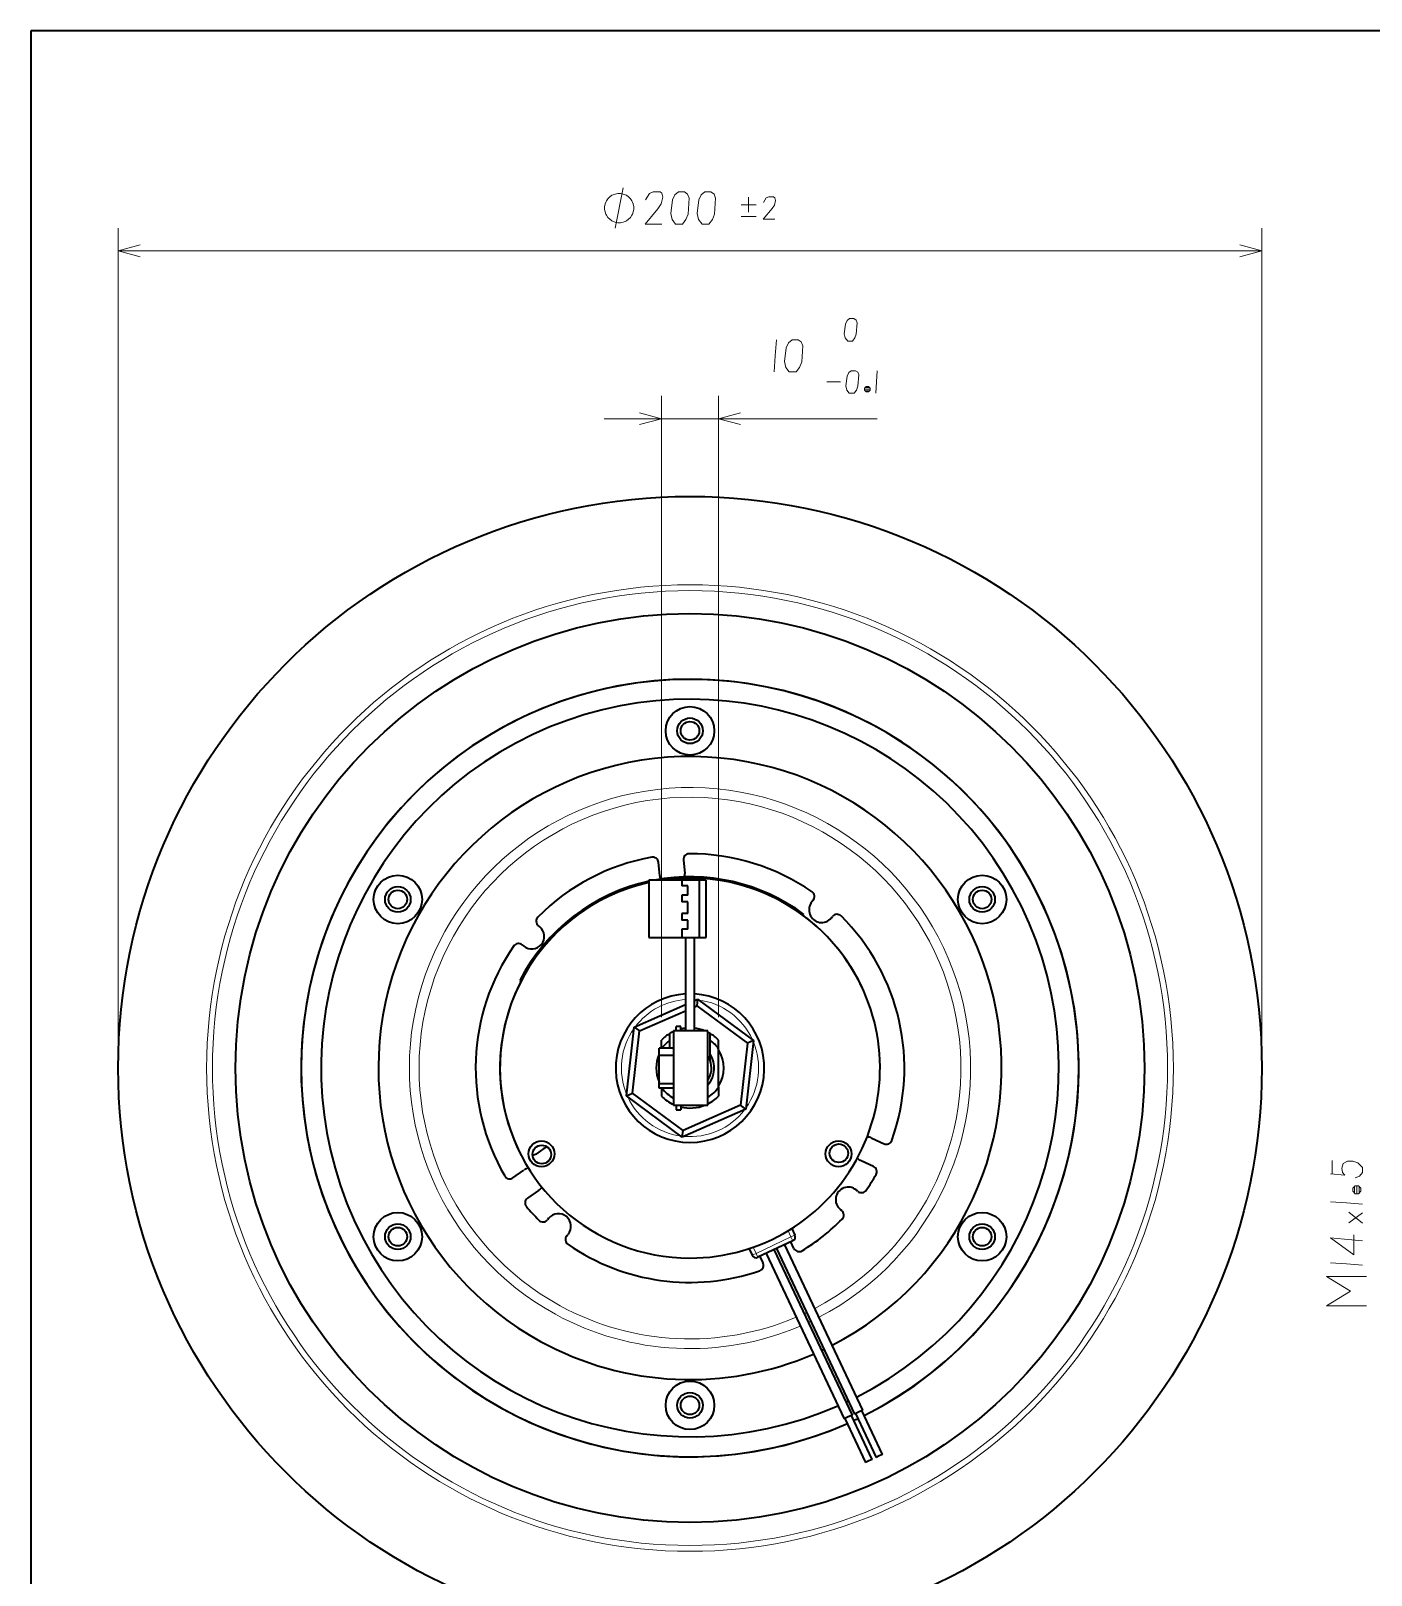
# Model space of a CAD drawing. Extents: x 1 to 297, y 1 to 210.
# Drawn here: x 0.6 to 117.8, y 74.5 to 209.5 of the extents above; entities that cross this region are included whole.
import ezdxf

# ---------------------------------------------------------------- set-up
doc = ezdxf.new("R2010")
doc.units = 0

msp = doc.modelspace()

# ---------------------------------------------------------------- linework, layer by layer
at = {"color": 7, "lineweight": 35}
for p, q in [((0.62, 209.53), (0.62, 1.35)), ((296.69, 209.53), (0.62, 209.53))]:
    msp.add_line(p, q, dxfattribs=at)
at = {"color": 7, "lineweight": 13}
for p, q in [((8.26, 120.81), (8.26, 192.29)), ((108.26, 120.81), (108.26, 192.29)), ((8.26, 190.29), (108.26, 190.29)), ((55.76, 123.26), (55.76, 177.61)), ((60.76, 123.26), (60.76, 177.61)), ((50.76, 175.61), (74.64, 175.61))]:
    msp.add_line(p, q, dxfattribs=at)
at = {"color": 7, "lineweight": 35, "ltscale": 0.029493}
for p, q in [((55.61, 135.63), (55.5, 136.81)), ((57.69, 137.01), (57.8, 135.84)), ((74.16, 112.69), (75.23, 112.19)), ((42.78, 109.21), (43.74, 109.89)), ((74.31, 110.2), (73.24, 110.69)), ((45.01, 108.1), (44.05, 107.42))]:
    msp.add_line(p, q, dxfattribs=at)
at = {"color": 7, "lineweight": 35, "ltscale": 0.125}
for p, q in [((54.66, 135.24), (54.66, 130.24)), ((54.66, 135.24), (54.66, 130.24)), ((59.1, 130.24), (59.1, 135.24)), ((59.1, 130.24), (59.1, 135.24)), ((59.66, 130.24), (59.66, 135.24)), ((59.66, 130.24), (59.66, 135.24))]:
    msp.add_line(p, q, dxfattribs=at)
at = {"color": 7, "lineweight": 35, "ltscale": 0.07243}
for p, q in [((57.56, 135.24), (54.66, 135.24)), ((57.56, 135.24), (54.66, 135.24)), ((54.66, 130.24), (57.56, 130.24)), ((54.66, 130.24), (57.56, 130.24))]:
    msp.add_line(p, q, dxfattribs=at)
at = {"color": 7, "lineweight": 35, "ltscale": 0.03868}
for p, q in [((59.1, 135.24), (57.56, 135.24)), ((59.1, 135.24), (57.56, 135.24)), ((57.56, 130.24), (59.1, 130.24)), ((57.56, 130.24), (59.1, 130.24))]:
    msp.add_line(p, q, dxfattribs=at)
at = {"color": 7, "lineweight": 35, "ltscale": 0.0125}
for p, q in [((57.56, 135.24), (57.56, 134.74)), ((57.56, 135.24), (57.56, 134.74)), ((58.06, 134.74), (57.56, 134.74)), ((58.06, 134.74), (57.56, 134.74)), ((58.06, 133.94), (57.56, 133.94)), ((58.06, 133.94), (57.56, 133.94)), ((58.06, 133.34), (57.56, 133.34)), ((58.06, 133.34), (57.56, 133.34)), ((58.06, 132.34), (57.56, 132.34)), ((58.06, 132.34), (57.56, 132.34)), ((58.06, 131.76), (57.56, 131.76)), ((58.06, 131.76), (57.56, 131.76)), ((58.06, 130.96), (57.56, 130.96)), ((58.06, 130.96), (57.56, 130.96))]:
    msp.add_line(p, q, dxfattribs=at)
at = {"color": 7, "lineweight": 35, "ltscale": 0.013891}
for p, q in [((59.66, 135.24), (59.1, 135.24)), ((59.66, 135.24), (59.1, 135.24)), ((59.1, 130.24), (59.66, 130.24)), ((59.1, 130.24), (59.66, 130.24))]:
    msp.add_line(p, q, dxfattribs=at)
at = {"color": 7, "lineweight": 35, "ltscale": 0.015}
msp.add_line((57.56, 133.94), (57.56, 133.34), dxfattribs=at)
msp.add_line((57.56, 133.94), (57.56, 133.34), dxfattribs=at)
at = {"color": 7, "lineweight": 35, "ltscale": 0.02}
for p, q in [((58.06, 133.94), (58.06, 134.74)), ((58.06, 133.94), (58.06, 134.74)), ((58.06, 130.96), (58.06, 131.76)), ((58.06, 130.96), (58.06, 131.76))]:
    msp.add_line(p, q, dxfattribs=at)
at = {"color": 7, "lineweight": 35, "ltscale": 0.025}
msp.add_line((58.06, 132.34), (58.06, 133.34), dxfattribs=at)
msp.add_line((58.06, 132.34), (58.06, 133.34), dxfattribs=at)
at = {"color": 7, "lineweight": 13, "ltscale": 0.002505}
for p, q in [((67.33, 132.74), (67.39, 132.82)), ((43.87, 127.33), (43.96, 127.28))]:
    msp.add_line(p, q, dxfattribs=at)
at = {"color": 7, "lineweight": 35, "ltscale": 0.004493}
for p, q in [((69.04, 133.49), (68.92, 133.35)), ((45.12, 131.16), (44.99, 131.28)), ((70.62, 131.94), (70.73, 132.08)), ((43.58, 129.59), (43.72, 129.47)), ((72.94, 108.03), (72.8, 108.14)), ((45.9, 105.67), (45.79, 105.53)), ((71.39, 106.45), (71.53, 106.34)), ((47.48, 104.13), (47.59, 104.26))]:
    msp.add_line(p, q, dxfattribs=at)
at = {"color": 7, "lineweight": 35, "ltscale": 0.014568}
msp.add_line((57.56, 132.34), (57.56, 131.76), dxfattribs=at)
msp.add_line((57.56, 132.34), (57.56, 131.76), dxfattribs=at)
at = {"color": 7, "lineweight": 35, "ltscale": 0.0025}
for p, q in [((68.16, 132.16), (68.22, 132.24)), ((43.38, 126.45), (43.47, 126.41))]:
    msp.add_line(p, q, dxfattribs=at)
at = {"color": 7, "lineweight": 35, "ltscale": 0.017932}
msp.add_line((57.56, 130.96), (57.56, 130.24), dxfattribs=at)
msp.add_line((57.56, 130.96), (57.56, 130.24), dxfattribs=at)
at = {"color": 7, "lineweight": 35, "ltscale": 0.204558}
for p, q in [((57.88, 130.24), (57.88, 122.06)), ((57.88, 130.24), (57.88, 122.06)), ((57.88, 130.24), (57.88, 122.06)), ((58.63, 130.24), (58.63, 122.06))]:
    msp.add_line(p, q, dxfattribs=at)
at = {"color": 7, "lineweight": 35, "ltscale": 0.122883}
msp.add_line((53.38, 122.4), (57.88, 124.37), dxfattribs=at)
at = {"color": 7, "lineweight": 35, "ltscale": 0.00821}
msp.add_line((58.63, 124.7), (58.93, 124.83), dxfattribs=at)
at = {"color": 7, "lineweight": 35, "ltscale": 0.014434}
for p, q in [((58.93, 124.83), (58.87, 124.26)), ((53.38, 122.4), (53.84, 122.06)), ((63.81, 121.23), (63.28, 121)), ((52.7, 116.38), (53.23, 116.61)), ((63.14, 115.21), (62.67, 115.55)), ((57.58, 112.78), (57.65, 113.36))]:
    msp.add_line(p, q, dxfattribs=at)
at = {"color": 7, "lineweight": 35, "ltscale": 0.151555}
for p, q in [((58.93, 124.83), (63.81, 121.23)), ((57.58, 112.78), (52.7, 116.38))]:
    msp.add_line(p, q, dxfattribs=at)
at = {"color": 7, "lineweight": 35, "ltscale": 0.110206}
msp.add_line((53.84, 122.06), (57.88, 123.83), dxfattribs=at)
at = {"color": 7, "lineweight": 35, "ltscale": 0.006454}
msp.add_line((58.63, 124.15), (58.87, 124.26), dxfattribs=at)
at = {"color": 7, "lineweight": 35, "ltscale": 0.137121}
for p, q in [((58.87, 124.26), (63.28, 121)), ((53.23, 116.61), (53.84, 122.06)), ((63.28, 121), (62.67, 115.55)), ((57.65, 113.36), (53.23, 116.61)), ((62.67, 115.55), (57.65, 113.36))]:
    msp.add_line(p, q, dxfattribs=at)
at = {"color": 7, "lineweight": 35, "ltscale": 0.151554}
for p, q in [((52.7, 116.38), (53.38, 122.4)), ((63.81, 121.23), (63.14, 115.21)), ((63.14, 115.21), (57.58, 112.78))]:
    msp.add_line(p, q, dxfattribs=at)
at = {"color": 7, "lineweight": 35, "ltscale": 0.002065}
msp.add_line((56.51, 121.84), (56.58, 121.88), dxfattribs=at)
at = {"color": 7, "lineweight": 35, "ltscale": 0.01486}
for p, q in [((56.51, 121.24), (56.51, 121.84)), ((60.01, 121.24), (60.01, 121.84))]:
    msp.add_line(p, q, dxfattribs=at)
at = {"color": 7, "lineweight": 35, "ltscale": 0.075}
for p, q in [((59.81, 122.06), (56.81, 122.06)), ((56.81, 115.56), (59.81, 115.56))]:
    msp.add_line(p, q, dxfattribs=at)
at = {"color": 7, "lineweight": 35, "ltscale": 0.1625}
for p, q in [((56.81, 122.06), (56.81, 115.56)), ((59.81, 115.56), (59.81, 122.06))]:
    msp.add_line(p, q, dxfattribs=at)
at = {"color": 7, "lineweight": 35, "ltscale": 0.002721}
msp.add_line((57.06, 122.09), (56.96, 122.06), dxfattribs=at)
at = {"color": 7, "lineweight": 35, "ltscale": 0.01}
for p, q in [((57.06, 122.06), (57.06, 122.46)), ((57.46, 122.46), (57.06, 122.46)), ((57.46, 122.06), (57.46, 122.46)), ((57.06, 115.56), (57.06, 115.16)), ((57.06, 115.16), (57.46, 115.16)), ((57.46, 115.56), (57.46, 115.16)), ((72.09, 88.29), (71.73, 88.12)), ((72.46, 88.46), (72.09, 88.29)), ((73, 88.72), (72.64, 88.55)), ((73.36, 88.89), (73, 88.72))]:
    msp.add_line(p, q, dxfattribs=at)
at = {"color": 7, "lineweight": 35, "ltscale": 0.03125}
for p, q in [((56.81, 120.56), (55.56, 120.56)), ((56.81, 119.92), (55.56, 119.92)), ((56.81, 117.42), (55.56, 117.42)), ((56.81, 117.06), (55.56, 117.06))]:
    msp.add_line(p, q, dxfattribs=at)
at = {"color": 7, "lineweight": 35, "ltscale": 0.015886}
msp.add_line((55.56, 119.92), (55.56, 120.56), dxfattribs=at)
at = {"color": 7, "lineweight": 35, "ltscale": 0.017487}
for p, q in [((55.76, 120.56), (55.76, 121.26)), ((55.76, 117.06), (55.76, 116.36))]:
    msp.add_line(p, q, dxfattribs=at)
at = {"color": 7, "lineweight": 35, "ltscale": 0.017168}
msp.add_line((56.51, 120.56), (56.51, 121.24), dxfattribs=at)
at = {"color": 7, "lineweight": 35, "ltscale": 0.030781}
msp.add_line((60.01, 120.01), (60.01, 121.24), dxfattribs=at)
at = {"color": 7, "lineweight": 35, "ltscale": 0.01978}
for p, q in [((60.76, 120.46), (60.76, 121.26)), ((60.76, 117.15), (60.76, 116.36))]:
    msp.add_line(p, q, dxfattribs=at)
at = {"color": 7, "lineweight": 35, "ltscale": 0.082915}
msp.add_line((60.76, 117.15), (60.76, 120.46), dxfattribs=at)
at = {"color": 7, "lineweight": 35, "ltscale": 0.0625}
msp.add_line((55.56, 117.42), (55.56, 119.92), dxfattribs=at)
at = {"color": 7, "lineweight": 35, "ltscale": 0.013308}
msp.add_line((60.01, 119.48), (60.01, 120.01), dxfattribs=at)
at = {"color": 7, "lineweight": 35, "ltscale": 0.003992}
msp.add_line((59.81, 118.05), (59.84, 117.89), dxfattribs=at)
at = {"color": 7, "lineweight": 35, "ltscale": 0.000963825}
msp.add_line((59.81, 117.87), (59.84, 117.89), dxfattribs=at)
at = {"color": 7, "lineweight": 35, "ltscale": 0.009114}
msp.add_line((55.56, 117.06), (55.56, 117.42), dxfattribs=at)
at = {"color": 7, "lineweight": 35, "ltscale": 0.01962}
msp.add_line((45.48, 111.77), (44.84, 111.31), dxfattribs=at)
at = {"color": 7, "lineweight": 13, "ltscale": 0.084375}
msp.add_line((67.09, 104.04), (64.04, 102.6), dxfattribs=at)
at = {"color": 7, "lineweight": 13, "ltscale": 0.014646}
for p, q in [((66.84, 104.57), (67.09, 104.04)), ((63.79, 103.13), (64.04, 102.6))]:
    msp.add_line(p, q, dxfattribs=at)
at = {"color": 7, "lineweight": 13, "ltscale": 0.009375}
for p, q in [((67.09, 104.04), (67.43, 104.2)), ((67.09, 104.04), (67.25, 103.7)), ((63.7, 102.44), (64.04, 102.6)), ((64.2, 102.26), (64.04, 102.6))]:
    msp.add_line(p, q, dxfattribs=at)
at = {"color": 7, "lineweight": 35, "ltscale": 0.015711}
for p, q in [((67.16, 104.77), (67.43, 104.2)), ((63.43, 103.01), (63.7, 102.44))]:
    msp.add_line(p, q, dxfattribs=at)
at = {"color": 7, "lineweight": 35, "ltscale": 0.084375}
msp.add_line((67.25, 103.7), (64.2, 102.26), dxfattribs=at)
at = {"color": 7, "lineweight": 35, "ltscale": 0.4}
for p, q in [((72.46, 88.46), (65.63, 102.94)), ((65.81, 103.02), (72.64, 88.55)), ((73.36, 88.89), (66.54, 103.36)), ((64.91, 102.59), (71.73, 88.12))]:
    msp.add_line(p, q, dxfattribs=at)
at = {"color": 7, "lineweight": 35, "ltscale": 0.016002}
for p, q in [((67.35, 103.04), (67.08, 103.62)), ((64.37, 102.34), (64.64, 101.76))]:
    msp.add_line(p, q, dxfattribs=at)
at = {"color": 7, "lineweight": 35, "ltscale": 0.10625}
for p, q in [((71.81, 88.16), (73.62, 84.32)), ((74.19, 84.58), (72.38, 88.43)), ((72.72, 88.59), (74.53, 84.74)), ((75.09, 85.01), (73.28, 88.85))]:
    msp.add_line(p, q, dxfattribs=at)
at = {"color": 7, "lineweight": 35, "ltscale": 0.007813}
for p, q in [((73.91, 84.45), (73.62, 84.32)), ((74.81, 84.88), (74.53, 84.74)), ((75.09, 85.01), (74.81, 84.88))]:
    msp.add_line(p, q, dxfattribs=at)
at = {"color": 7, "lineweight": 35, "ltscale": 0.007812}
msp.add_line((74.19, 84.58), (73.91, 84.45), dxfattribs=at)
at = {"color": 7, "lineweight": 13}
for points in [[(53.34, 194.04), (53.34, 194.15), (53.29, 194.39), (53.23, 194.56), (53.17, 194.68), (53.05, 194.85), (52.88, 195.03), (52.7, 195.15), (52.59, 195.2), (52.41, 195.26), (52.18, 195.32), (52.06, 195.32), (51.94, 195.32), (51.71, 195.26), (51.54, 195.2), (51.42, 195.15), (51.24, 195.03), (51.07, 194.85), (50.95, 194.68), (50.89, 194.56), (50.84, 194.39), (50.78, 194.15), (50.78, 194.04), (50.78, 193.92), (50.84, 193.69), (50.89, 193.51), (50.95, 193.4), (51.07, 193.22), (51.24, 193.05), (51.42, 192.93), (51.54, 192.87), (51.71, 192.81), (51.94, 192.75), (52.06, 192.75), (52.18, 192.75), (52.41, 192.81), (52.59, 192.87), (52.7, 192.93), (52.88, 193.05), (53.05, 193.22), (53.17, 193.4), (53.23, 193.51), (53.29, 193.69), (53.34, 193.92)], [(57.6, 192.64), (57.91, 193.02), (58.09, 193.51), (58.19, 194.91), (58.05, 195.26), (57.77, 195.44), (57.25, 195.44), (56.93, 195.19), (56.72, 194.74), (56.58, 193.55), (56.69, 193.02), (57, 192.64)], [(59.91, 192.64), (60.22, 193.02), (60.4, 193.51), (60.5, 194.91), (60.36, 195.26), (60.08, 195.44), (59.56, 195.44), (59.24, 195.19), (59.03, 194.74), (58.89, 193.55), (59, 193.02), (59.31, 192.64)], [(72.46, 182.4), (72.68, 182.67), (72.8, 183.01), (72.88, 183.99), (72.78, 184.24), (72.58, 184.36), (72.22, 184.36), (72, 184.19), (71.85, 183.87), (71.75, 183.04), (71.82, 182.67), (72.05, 182.4)], [(67.54, 179.71), (67.85, 180.09), (68.03, 180.58), (68.13, 181.98), (67.99, 182.33), (67.71, 182.51), (67.19, 182.51), (66.87, 182.26), (66.66, 181.81), (66.52, 180.62), (66.63, 180.09), (66.94, 179.71)], [(72.61, 177.85), (72.83, 178.12), (72.95, 178.46), (73.03, 179.44), (72.93, 179.69), (72.73, 179.81), (72.36, 179.81), (72.14, 179.64), (72, 179.32), (71.9, 178.49), (71.97, 178.12), (72.19, 177.85)], [(73.66, 177.95), (73.86, 177.95), (74.01, 178.1), (74.01, 178.29), (73.86, 178.44), (73.66, 178.44), (73.52, 178.29), (73.52, 178.1)], [(116.93, 108.03), (116.93, 108.31), (116.72, 108.52), (116.44, 108.52), (116.23, 108.31), (116.23, 108.03), (116.44, 107.82), (116.72, 107.82)]]:
    msp.add_lwpolyline(points, close=True, dxfattribs=at)
for points in [[(51.71, 192.29), (52.41, 195.79)], [(55.81, 192.64), (54.34, 192.64), (55.46, 193.97), (55.74, 194.39), (55.88, 194.98), (55.81, 195.33), (55.64, 195.44), (55.04, 195.44), (54.73, 195.3), (54.38, 194.74)], [(63.39, 194.99), (63.39, 193.67)], [(65.69, 193.06), (64.66, 193.06), (65.45, 193.99), (65.64, 194.28), (65.74, 194.7), (65.69, 194.94), (65.57, 195.02), (65.15, 195.02), (64.93, 194.92), (64.69, 194.53)], [(62.73, 194.33), (64.05, 194.33)], [(62.73, 193.3), (64.05, 193.3)], [(10.19, 190.81), (8.26, 190.29), (10.19, 189.77)], [(106.33, 189.77), (108.26, 190.29), (106.33, 190.81)], [(65.82, 182.51), (65.72, 181.11), (65.61, 179.71)], [(74.64, 179.81), (74.57, 178.83), (74.5, 177.85)], [(70.23, 178.83), (71.41, 178.83)], [(73.56, 178.34), (73.96, 178.34)], [(74.01, 178.19), (73.52, 178.19)], [(73.56, 178.05), (73.96, 178.05)], [(53.83, 175.09), (55.76, 175.61), (53.83, 176.12)], [(62.69, 176.12), (60.76, 175.61), (62.69, 175.09)], [(116.44, 109.22), (116.82, 109.36), (117.07, 109.68), (117.07, 110.1), (116.65, 110.52), (116.23, 110.66), (115.77, 110.66), (115.39, 110.45), (115.25, 110.06), (115.32, 109.68), (115.53, 109.43), (114.27, 109.57)], [(114.41, 109.57), (114.41, 110.73)], [(116.37, 107.89), (116.37, 108.45)], [(116.58, 108.52), (116.58, 107.82)], [(116.79, 107.89), (116.79, 108.45)], [(114.27, 107.12), (115.67, 107.02), (117.07, 106.91)], [(117.07, 105.23), (115.88, 106.21)], [(115.88, 105.27), (117.07, 106.14)], [(117.07, 103.71), (115.49, 103.85), (114.27, 103.95), (116.3, 102.48), (116.3, 104.23)], [(114.27, 101.78), (115.67, 101.68), (117.07, 101.57)], [(117.42, 98.01), (113.92, 98.01), (116.02, 99.29), (113.92, 100.57), (117.42, 100.57)]]:
    msp.add_lwpolyline(points, dxfattribs=at)
at = {"color": 7, "lineweight": 35}
for centre, radius in [((58.26, 118.81), 50), ((58.26, 118.81), 39.75), ((58.26, 148.31), 2.12), ((58.26, 148.31), 1.12), ((58.26, 148.31), 0.81), ((32.71, 133.56), 2.12), ((83.81, 133.56), 2.12), ((32.71, 133.56), 1.12), ((32.71, 133.56), 0.811), ((83.81, 133.56), 1.12), ((83.81, 133.56), 0.811), ((45.27, 111.31), 1.13), ((71.25, 111.31), 1.13), ((71.28, 111.36), 0.811), ((45.3, 111.25), 0.811), ((32.71, 104.06), 2.12), ((83.81, 104.06), 2.12), ((32.71, 104.06), 1.12), ((32.71, 104.06), 0.811), ((83.81, 104.06), 1.12), ((83.81, 104.06), 0.811), ((58.26, 89.31), 2.12), ((58.26, 89.31), 1.12), ((58.26, 89.31), 0.811)]:
    msp.add_circle(centre, radius, dxfattribs=at)
at = {"color": 7, "lineweight": 13}
for radius in [42.27, 41.76]:
    msp.add_circle((58.26, 118.81), radius, dxfattribs=at)
at = {"color": 7, "lineweight": 35}
for centre, radius, start, end in [((58.26, 118.81), 34, 61.3521, 293.8763), ((58.26, 118.81), 34, 296.615, 293.8763), ((58.26, 118.81), 32.25, 296.8448, 293.6465), ((58.26, 118.81), 34, 296.6148, 61.3521), ((58.26, 118.81), 27.25, 297.1383, 241.3521), ((58.26, 118.81), 18.75, 100.2753, 135.216), ((55, 136.76), 0.5, 5.2457, 100.2753), ((58.19, 137.06), 0.5, 90.216, 185.2456), ((58.26, 118.81), 18.75, 55.2753, 90.216), ((58.26, 118.81), 16.73, 102.4298, 152.7911), ((58.26, 118.81), 16.73, 53.4635, 100.7354), ((56.7, 135.74), 1.1, 185.2456, 201.526), ((58.26, 118.81), 16.62, 25.2457, 98.7326), ((58.26, 118.81), 16.62, 270, 98.7326), ((56.7, 135.74), 1.1, 348.9654, 5.2457), ((58.26, 118.81), 16.62, 102.5058, 205.2457), ((58.26, 118.81), 16.62, 102.5058, 270), ((68.65, 133.81), 0.5, 320.2457, 55.2753), ((69.77, 132.64), 1.1, 140.2457, 320.2457), ((44.42, 130.32), 1.1, 230.2457, 50.2457), ((45.31, 131.66), 0.5, 135.216, 230.2457), ((71.11, 131.76), 0.5, 45.216, 140.2457), ((58.26, 118.81), 18.75, 340.2753, 45.216), ((43.26, 129.2), 0.5, 50.2457, 145.2753), ((58.26, 118.81), 18.75, 145.2753, 210.216), ((58.26, 118.81), 6.5, 93.3071, 86.6923), ((58.26, 118.81), 3.5, 120, 135.5847), ((58.26, 118.81), 3.5, 114.481, 118.6479), ((58.26, 118.81), 3.5, 96.1512, 103.2203), ((58.26, 118.81), 3.5, 68.2015, 83.8494), ((58.26, 118.81), 3.5, 60, 63.714), ((58.26, 118.81), 3.5, 44.4153, 60), ((58.26, 118.81), 3, 125.6853, 144.3153), ((58.26, 118.81), 3, 33.5573, 54.3147), ((58.26, 118.81), 2.96, 327.667, 32.333), ((58.26, 118.81), 2.96, 155.8579, 204.1421), ((58.26, 118.81), 2.13, 316.8384, 34.5603), ((58.26, 118.81), 1.88, 21.0395, 34.2422), ((58.26, 118.81), 1.88, 325.7596, 21.0395), ((58.26, 118.81), 3.5, 224.4153, 245.5262), ((58.26, 118.81), 3, 215.686, 241.0974), ((58.26, 118.81), 3, 301.1097, 326.4427), ((58.26, 118.81), 3.5, 296.2869, 315.5847), ((58.26, 118.81), 3.5, 248.2146, 249.9495), ((58.26, 118.81), 3.5, 256.7876, 291.7854), ((73.7, 111.69), 1.1, 65.2457, 86.9298), ((75.44, 112.65), 0.5, 245.2457, 340.2753), ((44.58, 111.68), 0.45, 258.6969, 305.2457), ((46.42, 110.44), 1.63, 114.0635, 125.2457), ((73.7, 111.69), 1.1, 223.5614, 245.2457), ((44.38, 109), 1.1, 103.5605, 125.2457), ((58.26, 118.81), 18.75, 325.2753, 330.216), ((74.1, 109.74), 0.5, 330.216, 65.2457), ((42.49, 109.62), 0.5, 210.216, 305.2457), ((44.38, 109), 1.1, 305.2457, 326.9307), ((72.1, 107.3), 1.1, 50.2457, 230.2457), ((73.26, 108.41), 0.5, 230.2457, 325.2753), ((44.33, 107.01), 0.5, 125.2457, 220.2753), ((58.26, 118.81), 18.75, 220.2753, 225.216), ((45.4, 105.85), 0.5, 225.216, 320.2457), ((46.75, 104.97), 1.1, 320.2457, 140.2457), ((58.26, 118.81), 18.75, 301.5373, 315.216), ((71.21, 105.95), 0.5, 315.216, 50.2457), ((47.86, 103.81), 0.5, 140.2457, 235.2753), ((67.09, 104.04), 0.375, 295.2457, 25.2457), ((58.26, 118.81), 18.75, 235.2753, 288.954), ((67.8, 103.25), 0.5, 205.2457, 301.5373), ((64.04, 102.6), 0.375, 205.2457, 295.2457), ((64.19, 101.55), 0.5, 288.954, 25.2457), ((58.26, 118.81), 27.25, 241.3521, 293.353), ((58.26, 118.81), 27.25, 295.0354, 295.4559), ((58.26, 118.81), 32.25, 295.068, 295.4233), ((58.26, 118.81), 34, 294.9297, 295.5616), ((58.26, 118.81), 34, 294.9297, 295.5616)]:
    msp.add_arc(centre, radius, start, end, dxfattribs=at)
at = {"color": 7, "lineweight": 13}
for radius, start, end in [(24.54, 297.3472, 241.3521), (23.69, 297.4229, 241.3521), (6, 93.583, 142.5527), (6, 84.6427, 86.4163), (6, 24.6427, 82.5527), (6, 144.6427, 202.5527), (6, 324.6427, 22.5527), (6, 204.6426, 262.5527), (6, 264.6426, 322.5527), (24.54, 241.3521, 293.1441), (23.69, 241.3521, 293.0684), (23.69, 295.0038, 295.4875), (24.54, 295.0122, 295.4791)]:
    msp.add_arc((58.26, 118.81), radius, start, end, dxfattribs=at)

doc.saveas('drawing.dxf')
